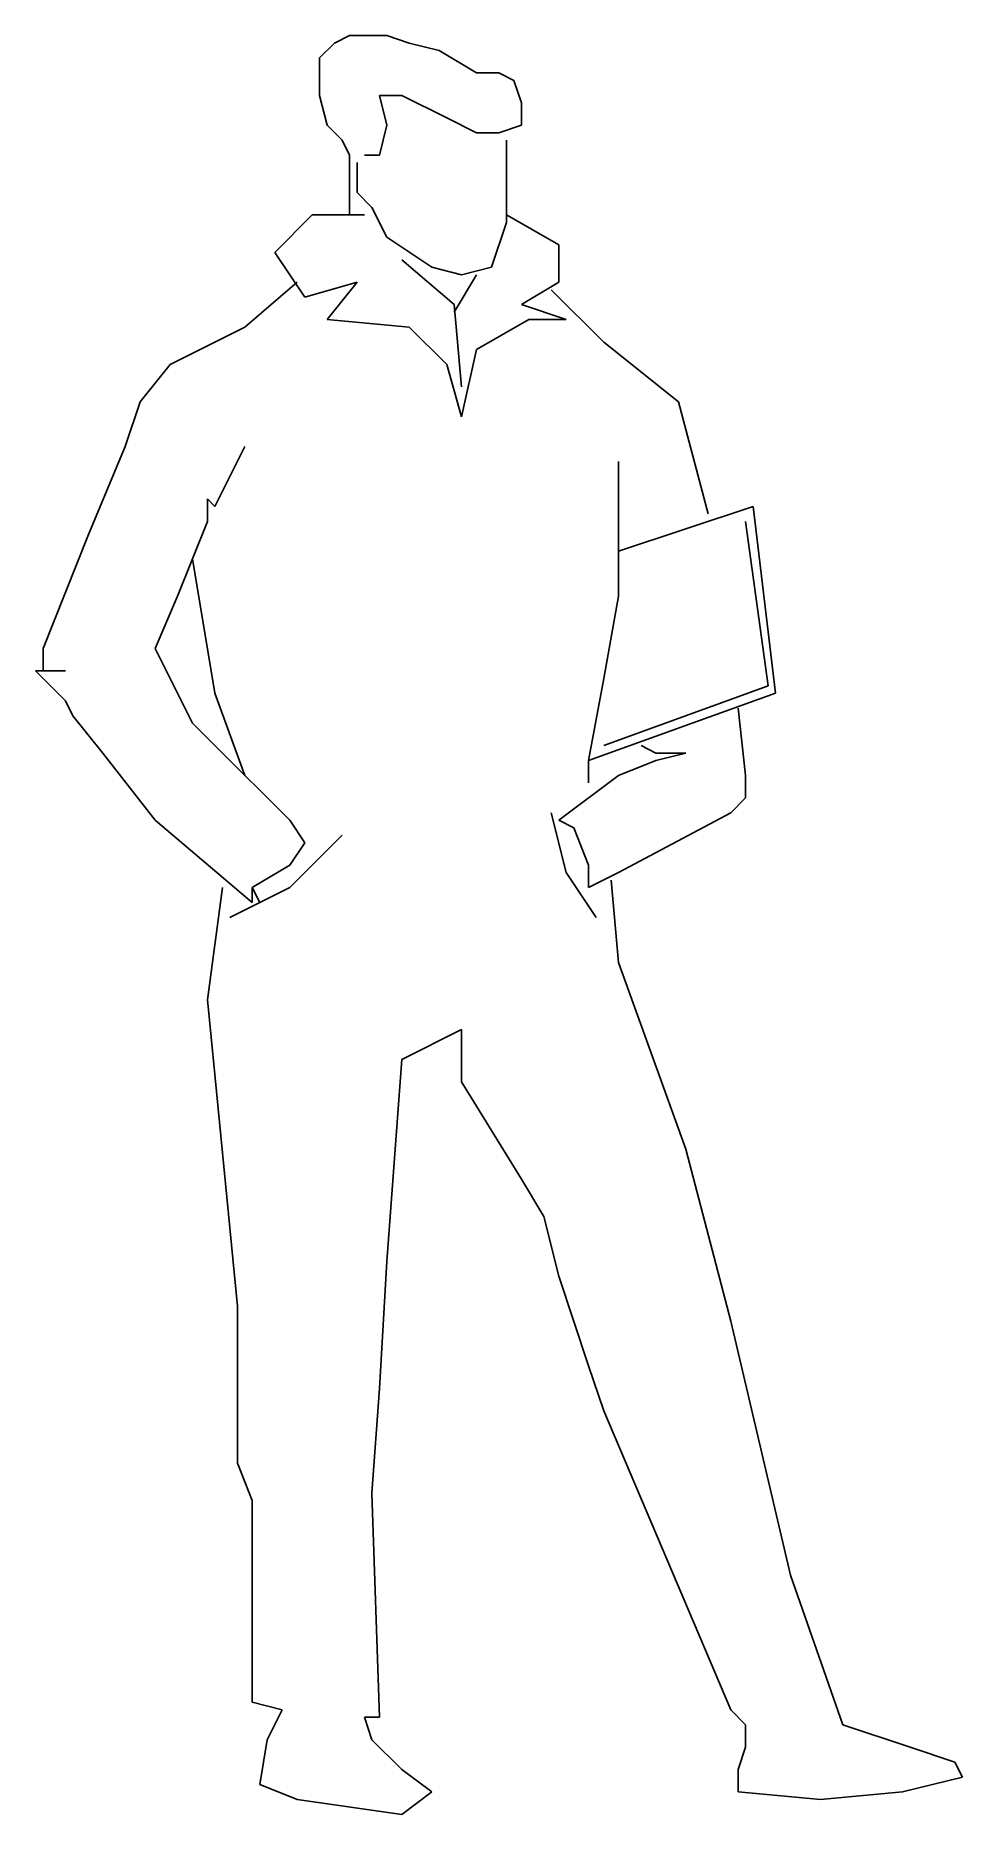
# Model space of a CAD drawing. Header units: millimetres. Extents: x -1620.84 to -1619.98, y 1823.91 to 1825.57.
import ezdxf

# ---------------------------------------------------------------- set-up
doc = ezdxf.new("R2010")
doc.units = ezdxf.units.MM
doc.header["$LTSCALE"] = 10
doc.layers.add('Humanos', color=2, linetype='Continuous')

msp = doc.modelspace()

# ---------------------------------------------------------------- linework, layer by layer
at = {"layer": 'Humanos'}
for p, q in [((-1620.5598, 1825.5589), (-1620.5737, 1825.545)), ((-1620.5459, 1825.5659), (-1620.5598, 1825.5589)), ((-1620.5111, 1825.5659), (-1620.5459, 1825.5659)), ((-1620.4902, 1825.5589), (-1620.5111, 1825.5659)), ((-1620.4624, 1825.552), (-1620.4902, 1825.5589)), ((-1620.5737, 1825.545), (-1620.5737, 1825.5102)), ((-1620.4276, 1825.5311), (-1620.4624, 1825.552)), ((-1620.4067, 1825.5311), (-1620.4276, 1825.5311)), ((-1620.3928, 1825.5241), (-1620.4067, 1825.5311)), ((-1620.3858, 1825.5032), (-1620.3928, 1825.5241)), ((-1620.5737, 1825.5102), (-1620.5668, 1825.4824)), ((-1620.518, 1825.5102), (-1620.4972, 1825.5102)), ((-1620.5111, 1825.4824), (-1620.518, 1825.5102)), ((-1620.4972, 1825.5102), (-1620.4554, 1825.4893)), ((-1620.3858, 1825.4824), (-1620.3858, 1825.5032)), ((-1620.5668, 1825.4824), (-1620.5528, 1825.4684)), ((-1620.518, 1825.4545), (-1620.5111, 1825.4824)), ((-1620.4554, 1825.4893), (-1620.4276, 1825.4754)), ((-1620.4276, 1825.4754), (-1620.4067, 1825.4754)), ((-1620.4067, 1825.4754), (-1620.3858, 1825.4824)), ((-1620.5528, 1825.4684), (-1620.5459, 1825.4545)), ((-1620.3997, 1825.4684), (-1620.3997, 1825.4406)), ((-1620.5459, 1825.4545), (-1620.5459, 1825.4336)), ((-1620.5389, 1825.4197), (-1620.5389, 1825.4476)), ((-1620.532, 1825.4545), (-1620.518, 1825.4545)), ((-1620.5459, 1825.4336), (-1620.5459, 1825.3988)), ((-1620.3997, 1825.4406), (-1620.3997, 1825.3919)), ((-1620.525, 1825.4058), (-1620.5389, 1825.4197)), ((-1620.5807, 1825.3988), (-1620.6155, 1825.364)), ((-1620.532, 1825.3988), (-1620.5807, 1825.3988)), ((-1620.5111, 1825.378), (-1620.525, 1825.4058)), ((-1620.3997, 1825.3919), (-1620.4136, 1825.3501)), ((-1620.351, 1825.371), (-1620.3997, 1825.3988)), ((-1620.4693, 1825.3501), (-1620.5111, 1825.378)), ((-1620.6155, 1825.364), (-1620.5876, 1825.3223)), ((-1620.351, 1825.3362), (-1620.351, 1825.371)), ((-1620.4972, 1825.3571), (-1620.4484, 1825.3153)), ((-1620.4415, 1825.3432), (-1620.4693, 1825.3501)), ((-1620.4484, 1825.3084), (-1620.4276, 1825.3432)), ((-1620.4136, 1825.3501), (-1620.4415, 1825.3432)), ((-1620.5946, 1825.3362), (-1620.6433, 1825.2944)), ((-1620.5876, 1825.3223), (-1620.5389, 1825.3362)), ((-1620.5389, 1825.3362), (-1620.5668, 1825.3014)), ((-1620.3858, 1825.3153), (-1620.351, 1825.3362)), ((-1620.358, 1825.3292), (-1620.3092, 1825.2805)), ((-1620.4484, 1825.3153), (-1620.4415, 1825.2388)), ((-1620.344, 1825.3014), (-1620.3858, 1825.3153)), ((-1620.6433, 1825.2944), (-1620.7129, 1825.2596)), ((-1620.5668, 1825.3014), (-1620.4902, 1825.2944)), ((-1620.4902, 1825.2944), (-1620.4554, 1825.2596)), ((-1620.4276, 1825.2736), (-1620.3788, 1825.3014)), ((-1620.3788, 1825.3014), (-1620.344, 1825.3014)), ((-1620.3092, 1825.2805), (-1620.2396, 1825.2248)), ((-1620.7129, 1825.2596), (-1620.7408, 1825.2248)), ((-1620.4554, 1825.2596), (-1620.4415, 1825.2109)), ((-1620.4415, 1825.2109), (-1620.4276, 1825.2736)), ((-1620.7408, 1825.2248), (-1620.7547, 1825.1831)), ((-1620.2396, 1825.2248), (-1620.2118, 1825.1204)), ((-1620.7547, 1825.1831), (-1620.7895, 1825.0996)), ((-1620.6712, 1825.1274), (-1620.6433, 1825.1831)), ((-1620.2953, 1825.1692), (-1620.2953, 1825.0439)), ((-1620.6781, 1825.1344), (-1620.6712, 1825.1274)), ((-1620.6781, 1825.1135), (-1620.6781, 1825.1344)), ((-1620.2953, 1825.0856), (-1620.17, 1825.1274)), ((-1620.17, 1825.1274), (-1620.1492, 1824.9534)), ((-1620.706, 1825.0439), (-1620.6781, 1825.1135)), ((-1620.1561, 1824.9604), (-1620.177, 1825.1135)), ((-1620.7895, 1825.0996), (-1620.8312, 1824.9952)), ((-1620.692, 1825.0787), (-1620.6712, 1824.9534)), ((-1620.7268, 1824.9952), (-1620.706, 1825.0439)), ((-1620.2953, 1825.0439), (-1620.3092, 1824.9673)), ((-1620.8312, 1824.9952), (-1620.8312, 1824.9743)), ((-1620.692, 1824.9256), (-1620.7268, 1824.9952)), ((-1620.8382, 1824.9743), (-1620.8104, 1824.9464)), ((-1620.8104, 1824.9743), (-1620.8382, 1824.9743)), ((-1620.3092, 1824.9673), (-1620.3232, 1824.8908)), ((-1620.8104, 1824.9464), (-1620.8034, 1824.9325)), ((-1620.6712, 1824.9534), (-1620.6433, 1824.8768)), ((-1620.1492, 1824.9534), (-1620.3232, 1824.8908)), ((-1620.3092, 1824.9047), (-1620.1561, 1824.9604)), ((-1620.8034, 1824.9325), (-1620.7756, 1824.8977)), ((-1620.184, 1824.9395), (-1620.177, 1824.8768)), ((-1620.6712, 1824.9047), (-1620.692, 1824.9256)), ((-1620.7756, 1824.8977), (-1620.7268, 1824.8351)), ((-1620.6016, 1824.8351), (-1620.6712, 1824.9047)), ((-1620.2605, 1824.8977), (-1620.2744, 1824.9047)), ((-1620.2327, 1824.8977), (-1620.2605, 1824.8977)), ((-1620.2605, 1824.8908), (-1620.2327, 1824.8977)), ((-1620.3232, 1824.8908), (-1620.3232, 1824.8699)), ((-1620.2953, 1824.8768), (-1620.2605, 1824.8908)), ((-1620.351, 1824.8351), (-1620.2953, 1824.8768)), ((-1620.177, 1824.8768), (-1620.177, 1824.856)), ((-1620.177, 1824.856), (-1620.1909, 1824.842)), ((-1620.7268, 1824.8351), (-1620.6364, 1824.7585)), ((-1620.5876, 1824.8142), (-1620.6016, 1824.8351)), ((-1620.358, 1824.842), (-1620.344, 1824.7864)), ((-1620.3371, 1824.8281), (-1620.351, 1824.8351)), ((-1620.3232, 1824.7933), (-1620.3371, 1824.8281)), ((-1620.1909, 1824.842), (-1620.2953, 1824.7864)), ((-1620.6016, 1824.7724), (-1620.5528, 1824.8212)), ((-1620.6016, 1824.7933), (-1620.5876, 1824.8142)), ((-1620.6364, 1824.7724), (-1620.6016, 1824.7933)), ((-1620.344, 1824.7864), (-1620.3162, 1824.7446)), ((-1620.3232, 1824.7724), (-1620.3232, 1824.7933)), ((-1620.2953, 1824.7864), (-1620.3232, 1824.7724)), ((-1620.2953, 1824.7028), (-1620.3023, 1824.7794)), ((-1620.6642, 1824.7724), (-1620.6781, 1824.668)), ((-1620.6572, 1824.7446), (-1620.6016, 1824.7724)), ((-1620.6364, 1824.7724), (-1620.6294, 1824.7585)), ((-1620.6364, 1824.7585), (-1620.6364, 1824.7724)), ((-1620.2327, 1824.5288), (-1620.2953, 1824.7028)), ((-1620.6781, 1824.668), (-1620.6712, 1824.5984)), ((-1620.4972, 1824.6124), (-1620.4415, 1824.6402)), ((-1620.4415, 1824.6402), (-1620.4415, 1824.5915)), ((-1620.6712, 1824.5984), (-1620.6503, 1824.3827)), ((-1620.5111, 1824.4244), (-1620.4972, 1824.6124)), ((-1620.4415, 1824.5915), (-1620.3858, 1824.501)), ((-1620.1909, 1824.3688), (-1620.2327, 1824.5288)), ((-1620.3858, 1824.501), (-1620.3649, 1824.4662)), ((-1620.3649, 1824.4662), (-1620.351, 1824.4105)), ((-1620.518, 1824.3061), (-1620.5111, 1824.4244)), ((-1620.351, 1824.4105), (-1620.3232, 1824.327)), ((-1620.6503, 1824.3827), (-1620.6503, 1824.2365)), ((-1620.1352, 1824.1321), (-1620.1909, 1824.3688)), ((-1620.3232, 1824.327), (-1620.3092, 1824.2852)), ((-1620.525, 1824.2087), (-1620.518, 1824.3061)), ((-1620.3092, 1824.2852), (-1620.1909, 1824.0068)), ((-1620.6503, 1824.2365), (-1620.6364, 1824.2017)), ((-1620.6364, 1824.2017), (-1620.6364, 1824.0764)), ((-1620.518, 1823.9999), (-1620.525, 1824.2087)), ((-1620.0865, 1823.9929), (-1620.1352, 1824.1321)), ((-1620.6364, 1824.0764), (-1620.6364, 1824.0138)), ((-1620.6364, 1824.0138), (-1620.6085, 1824.0068)), ((-1620.6085, 1824.0068), (-1620.6224, 1823.979)), ((-1620.532, 1823.9999), (-1620.518, 1823.9999)), ((-1620.525, 1823.979), (-1620.532, 1823.9999)), ((-1620.1909, 1824.0068), (-1620.177, 1823.9929)), ((-1620.177, 1823.9929), (-1620.177, 1823.972)), ((-1620.0239, 1823.972), (-1620.0865, 1823.9929)), ((-1620.6224, 1823.979), (-1620.6294, 1823.9372)), ((-1620.4972, 1823.9512), (-1620.525, 1823.979)), ((-1620.177, 1823.972), (-1620.184, 1823.9512)), ((-1619.9821, 1823.9581), (-1620.0239, 1823.972)), ((-1620.4693, 1823.9303), (-1620.4972, 1823.9512)), ((-1620.184, 1823.9512), (-1620.184, 1823.9303)), ((-1619.9752, 1823.9442), (-1619.9821, 1823.9581)), ((-1620.6294, 1823.9372), (-1620.5946, 1823.9233)), ((-1620.0308, 1823.9303), (-1619.9752, 1823.9442)), ((-1620.5946, 1823.9233), (-1620.4972, 1823.9094)), ((-1620.4972, 1823.9094), (-1620.4693, 1823.9303)), ((-1620.184, 1823.9303), (-1620.1074, 1823.9233)), ((-1620.1074, 1823.9233), (-1620.0308, 1823.9303))]:
    msp.add_line(p, q, dxfattribs=at)

doc.saveas('drawing.dxf')
